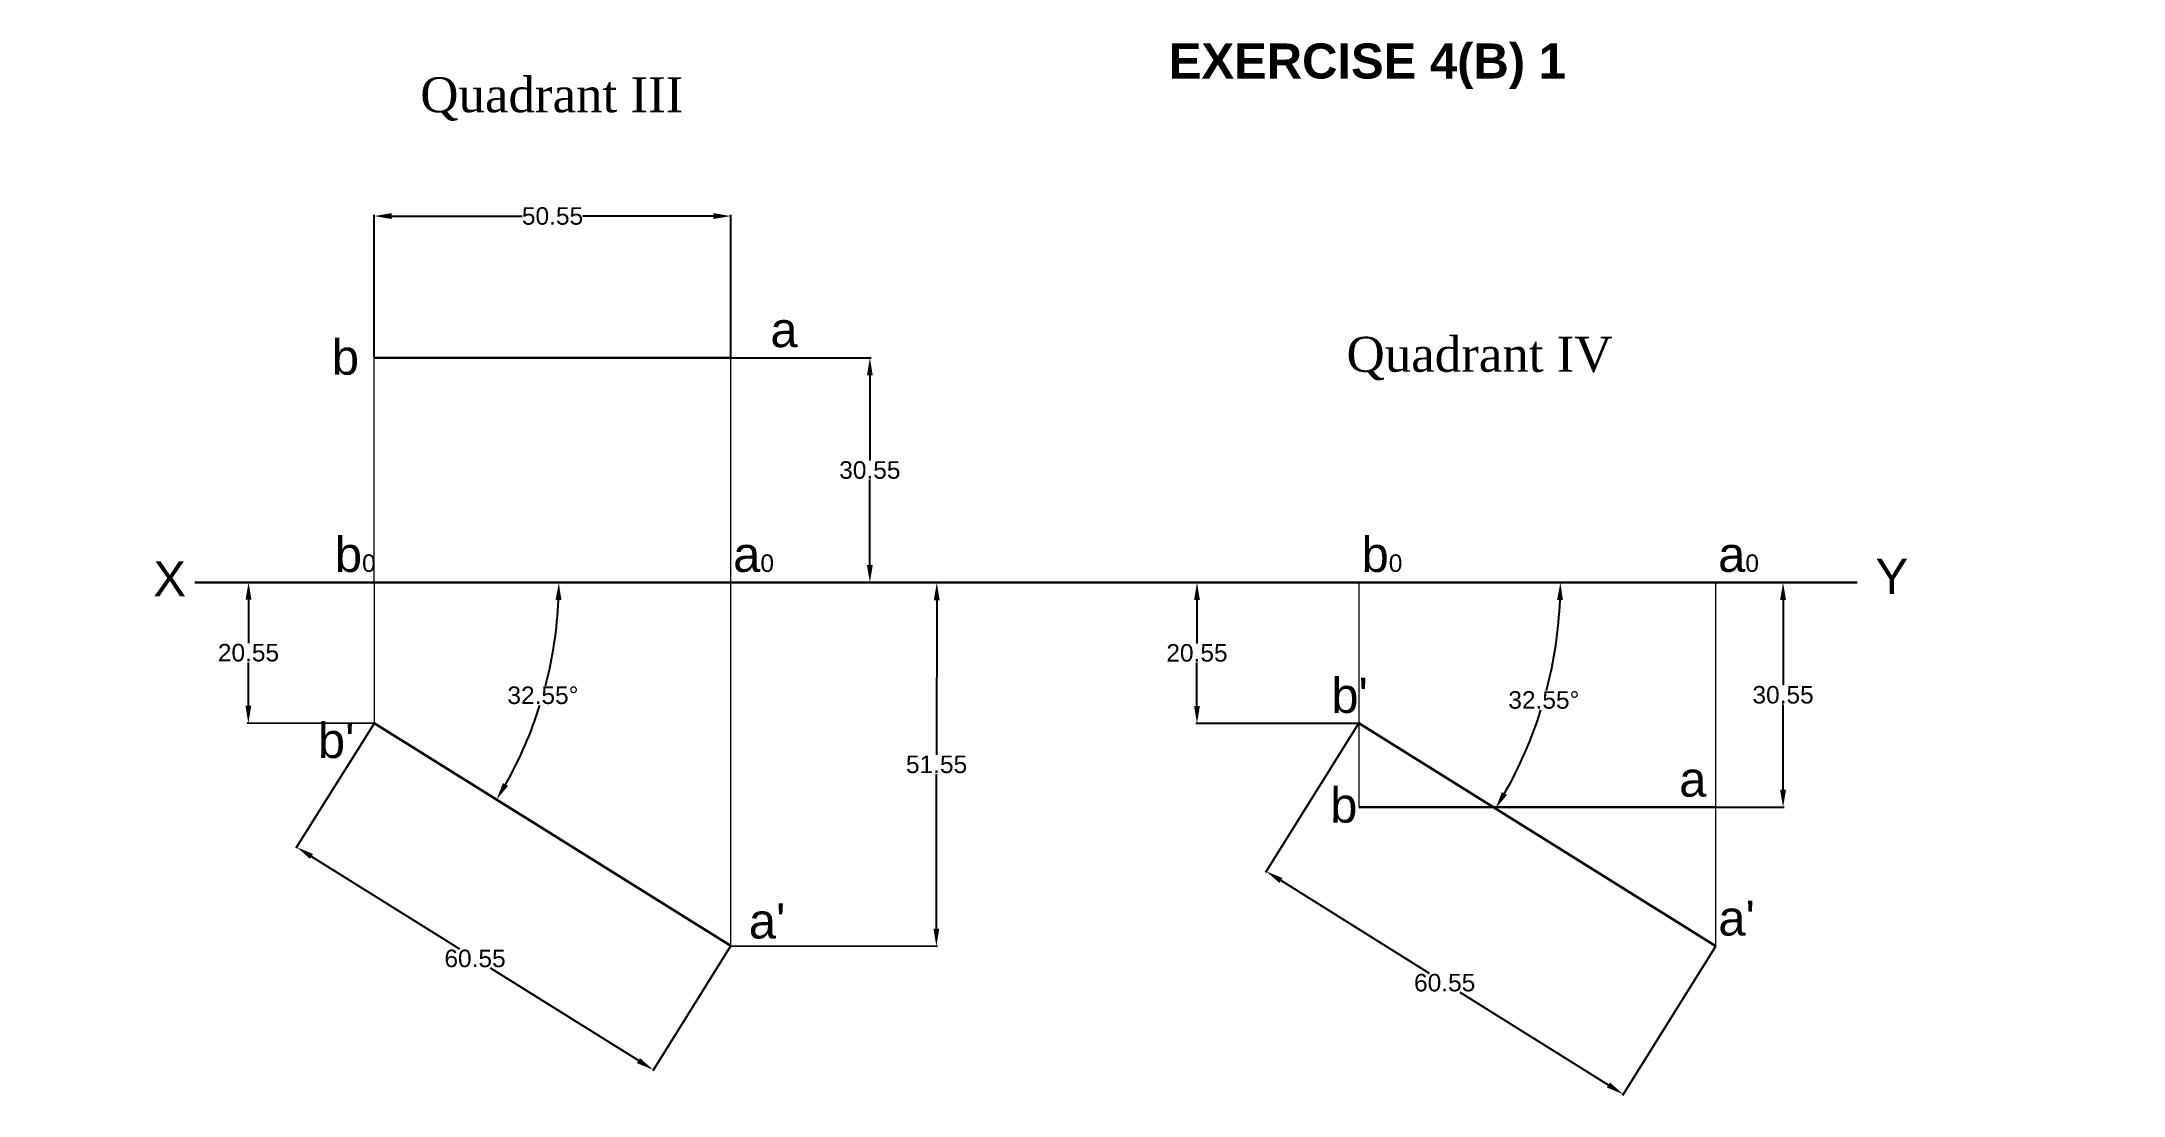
# Model space of a CAD drawing. Header units: millimetres. Extents: x 0 to 297, y 73 to 223.
import ezdxf

# ---------------------------------------------------------------- set-up
doc = ezdxf.new("R2010")
doc.units = ezdxf.units.MM
doc.layers.add('thick continuous', color=7, linetype='Continuous', lineweight=30)
doc.layers.add('thin continuous', color=7, linetype='Continuous', lineweight=13)
doc.styles.get("Standard").update_dxf_attribs({"font": 'arial.ttf'})
doc.dimstyles.get("Standard").update_dxf_attribs({"dimtxt": 2.5, "dimasz": 2.5, "dimexe": 0.18, "dimexo": 0.0625, "dimgap": 0.09, "dimtad": 0, "dimtih": 1, "dimtoh": 1, "dimzin": 0, "dimdsep": 46, "dimtxsty": 'Standard', "dimcen": 0.09, "dimadec": 0, "dimazin": 0, "dimtfac": 1, "dimtofl": 0, "dimtmove": 0, "dimatfit": 3, "dimfxl": 1, "dimtolj": 1, "dimtzin": 0, "dimarcsym": 0})

# ---------------------------------------------------------------- blocks, each defined once
blk = doc.blocks.new('*D0')
at = {"layer": 'Defpoints', "color": 0}
for p in [(0, 145.94), (297, 145.94), (47.45, 125.86), (69.78, 124.67), (98.33, 94.07)]:
    blk.add_point(p, dxfattribs=at)
at = {"layer": 'thin continuous', "color": 0, "lineweight": -2}
for start, end in [(345.4054, 357.5502), (330.4498, 342.5846)]:
    blk.add_arc((15.31, 145.94), 58.47, start, end, dxfattribs=at)
at = {"layer": 'thin continuous', "color": 0}
for points in [[(74.15, 143.43), (73.32, 143.45), (73.79, 145.94)], [(65.82, 117.32), (66.54, 116.89), (64.9, 114.96)]]:
    blk.add_solid(points, dxfattribs=at)
at = {"layer": 'thin continuous', "color": 0, "insert": (71.52, 129.83), "char_height": 2.5, "attachment_point": 5}
blk.add_mtext('32.55%%D', dxfattribs=at)
blk = doc.blocks.new('*D2')
at = {"layer": 'Defpoints', "color": 0}
for p in [(98.33, 178.02), (98.33, 145.94), (118.16, 145.94)]:
    blk.add_point(p, dxfattribs=at)
at = {"layer": 'thin continuous', "color": 0, "lineweight": -2}
for p, q in [((98.39, 178.02), (118.34, 178.02)), ((118.16, 175.52), (118.16, 163.35)), ((118.16, 148.44), (118.16, 160.62)), ((98.39, 145.94), (118.34, 145.94))]:
    blk.add_line(p, q, dxfattribs=at)
at = {"layer": 'thin continuous', "color": 0}
for points in [[(118.58, 175.52), (117.75, 175.52), (118.16, 178.02)], [(117.75, 148.44), (118.58, 148.44), (118.16, 145.94)]]:
    blk.add_solid(points, dxfattribs=at)
at = {"layer": 'thin continuous', "color": 0, "insert": (118.16, 161.98), "char_height": 2.5, "attachment_point": 5}
blk.add_mtext('\\A1;30.55', dxfattribs=at)
blk = doc.blocks.new('*D3')
at = {"layer": 'Defpoints', "color": 0}
for p in [(47.45, 125.86), (98.33, 94.07), (87.27, 76.37)]:
    blk.add_point(p, dxfattribs=at)
at = {"layer": 'thin continuous', "color": 0, "lineweight": -2}
for p, q in [((47.42, 125.81), (36.29, 108.01)), ((38.51, 106.84), (59.64, 93.63)), ((98.3, 94.01), (87.18, 76.22)), ((85.15, 77.69), (64.02, 90.9))]:
    blk.add_line(p, q, dxfattribs=at)
at = {"layer": 'thin continuous', "color": 0}
for points in [[(38.73, 107.19), (38.29, 106.49), (36.39, 108.16)], [(84.93, 77.34), (85.37, 78.05), (87.27, 76.37)]]:
    blk.add_solid(points, dxfattribs=at)
at = {"layer": 'thin continuous', "color": 0, "insert": (61.83, 92.27), "char_height": 2.5, "attachment_point": 5}
blk.add_mtext('\\A1;60.55', dxfattribs=at)
blk = doc.blocks.new('*D4')
at = {"layer": 'Defpoints', "color": 0}
for p in [(98.33, 198.24), (47.45, 178.02), (98.33, 178.02)]:
    blk.add_point(p, dxfattribs=at)
at = {"layer": 'thin continuous', "color": 0, "lineweight": -2}
for p, q in [((47.45, 178.09), (47.45, 198.42)), ((49.95, 198.24), (68.57, 198.24)), ((95.83, 198.24), (77.21, 198.24)), ((98.33, 178.09), (98.33, 198.42))]:
    blk.add_line(p, q, dxfattribs=at)
at = {"layer": 'thin continuous', "color": 0}
for points in [[(49.95, 198.66), (49.95, 197.82), (47.45, 198.24)], [(95.83, 197.82), (95.83, 198.66), (98.33, 198.24)]]:
    blk.add_solid(points, dxfattribs=at)
at = {"layer": 'thin continuous', "color": 0, "insert": (72.89, 198.24), "char_height": 2.5, "attachment_point": 5}
blk.add_mtext('\\A1;50.55', dxfattribs=at)
blk = doc.blocks.new('*D5')
at = {"layer": 'Defpoints', "color": 0}
for p in [(98.39, 145.94), (98.33, 94.07), (127.65, 94.03)]:
    blk.add_point(p, dxfattribs=at)
at = {"layer": 'thin continuous', "color": 0, "lineweight": -2}
for p, q in [((98.46, 145.94), (127.89, 145.91)), ((127.71, 143.41), (127.68, 121.34)), ((127.65, 96.53), (127.68, 118.6)), ((98.39, 94.07), (127.83, 94.03))]:
    blk.add_line(p, q, dxfattribs=at)
at = {"layer": 'thin continuous', "color": 0}
for points in [[(128.13, 143.41), (127.29, 143.41), (127.71, 145.91)], [(127.24, 96.53), (128.07, 96.53), (127.65, 94.03)]]:
    blk.add_solid(points, dxfattribs=at)
at = {"layer": 'thin continuous', "color": 0, "insert": (127.68, 119.97), "char_height": 2.5, "attachment_point": 5}
blk.add_mtext('\\A1;51.55', dxfattribs=at)
blk = doc.blocks.new('*D6')
at = {"layer": 'Defpoints', "color": 0}
for p in [(47.45, 145.94), (29.49, 125.84), (47.42, 125.81)]:
    blk.add_point(p, dxfattribs=at)
at = {"layer": 'thin continuous', "color": 0, "lineweight": -2}
for p, q in [((47.39, 145.94), (29.34, 145.97)), ((29.52, 143.47), (29.51, 137.27)), ((29.5, 128.34), (29.51, 134.54)), ((47.35, 125.81), (29.31, 125.84))]:
    blk.add_line(p, q, dxfattribs=at)
at = {"layer": 'thin continuous', "color": 0}
for points in [[(29.94, 143.47), (29.1, 143.47), (29.52, 145.97)], [(29.08, 128.34), (29.91, 128.34), (29.49, 125.84)]]:
    blk.add_solid(points, dxfattribs=at)
at = {"layer": 'thin continuous', "color": 0, "insert": (29.51, 135.91), "char_height": 2.5, "attachment_point": 5}
blk.add_mtext('\\A1;20.55', dxfattribs=at)
blk = doc.blocks.new('*D7')
at = {"layer": 'Defpoints', "color": 0}
for p in [(0, 145.94), (297, 145.94), (187.9, 125.86), (212.5, 123.79), (238.86, 94.03)]:
    blk.add_point(p, dxfattribs=at)
at = {"layer": 'thin continuous', "color": 0, "lineweight": -2}
for start, end in [(345.3495, 357.648), (330.352, 342.6413)]:
    blk.add_arc((155.77, 145.94), 60.91, start, end, dxfattribs=at)
at = {"layer": 'thin continuous', "color": 0}
for points in [[(217.04, 143.44), (216.21, 143.45), (216.68, 145.94)], [(208.34, 116.03), (209.06, 115.6), (207.42, 113.67)]]:
    blk.add_solid(points, dxfattribs=at)
at = {"layer": 'thin continuous', "color": 0, "insert": (214.32, 129.16), "char_height": 2.5, "attachment_point": 5}
blk.add_mtext('32.55%%D', dxfattribs=at)
blk = doc.blocks.new('*D8')
at = {"layer": 'Defpoints', "color": 0}
for p in [(187.9, 125.86), (238.86, 94.03), (225.65, 72.89)]:
    blk.add_point(p, dxfattribs=at)
at = {"layer": 'thin continuous', "color": 0, "lineweight": -2}
for p, q in [((187.87, 125.81), (174.6, 104.57)), ((176.82, 103.4), (197.98, 90.17)), ((238.82, 93.97), (225.55, 72.73)), ((223.53, 74.21), (202.36, 87.44))]:
    blk.add_line(p, q, dxfattribs=at)
at = {"layer": 'thin continuous', "color": 0}
for points in [[(177.04, 103.75), (176.6, 103.05), (174.7, 104.72)], [(223.31, 73.86), (223.75, 74.57), (225.65, 72.89)]]:
    blk.add_solid(points, dxfattribs=at)
at = {"layer": 'thin continuous', "color": 0, "insert": (200.17, 88.81), "char_height": 2.5, "attachment_point": 5}
blk.add_mtext('\\A1;60.55', dxfattribs=at)
blk = doc.blocks.new('*D10')
at = {"layer": 'Defpoints', "color": 0}
for p in [(164.83, 145.94), (187.84, 145.94), (187.87, 125.81)]:
    blk.add_point(p, dxfattribs=at)
at = {"layer": 'thin continuous', "color": 0, "lineweight": -2}
for p, q in [((187.78, 145.94), (164.65, 145.94)), ((164.83, 143.44), (164.83, 137.24)), ((164.83, 128.31), (164.83, 134.51)), ((187.81, 125.81), (164.65, 125.81))]:
    blk.add_line(p, q, dxfattribs=at)
at = {"layer": 'thin continuous', "color": 0}
for points in [[(165.25, 143.44), (164.42, 143.44), (164.83, 145.94)], [(164.42, 128.31), (165.25, 128.31), (164.83, 125.81)]]:
    blk.add_solid(points, dxfattribs=at)
at = {"layer": 'thin continuous', "color": 0, "insert": (164.83, 135.88), "char_height": 2.5, "attachment_point": 5}
blk.add_mtext('\\A1;20.55', dxfattribs=at)
blk = doc.blocks.new('*D11')
at = {"layer": 'Defpoints', "color": 0}
for p in [(238.86, 145.94), (238.86, 113.86), (248.45, 113.86)]:
    blk.add_point(p, dxfattribs=at)
at = {"layer": 'thin continuous', "color": 0, "lineweight": -2}
for p, q in [((238.92, 145.94), (248.63, 145.94)), ((248.45, 143.44), (248.45, 131.27)), ((248.45, 116.36), (248.45, 128.54)), ((238.92, 113.86), (248.63, 113.86))]:
    blk.add_line(p, q, dxfattribs=at)
at = {"layer": 'thin continuous', "color": 0}
for points in [[(248.87, 143.44), (248.03, 143.44), (248.45, 145.94)], [(248.03, 116.36), (248.87, 116.36), (248.45, 113.86)]]:
    blk.add_solid(points, dxfattribs=at)
at = {"layer": 'thin continuous', "color": 0, "insert": (248.45, 129.9), "char_height": 2.5, "attachment_point": 5}
blk.add_mtext('\\A1;30.55', dxfattribs=at)

msp = doc.modelspace()

# ---------------------------------------------------------------- linework, layer by layer
at = {"layer": 'thick continuous'}
for p, q in [((47.448, 178.023), (98.331, 178.023)), ((21.88, 145.943), (259.044, 145.943)), ((47.448, 125.863), (98.331, 94.068)), ((187.905, 125.863), (238.855, 94.026)), ((187.905, 113.863), (238.855, 113.863))]:
    msp.add_line(p, q, dxfattribs=at)
at = {"layer": 'thin continuous'}
for p, q in [((47.448, 145.943), (47.448, 178.023)), ((98.331, 94.068), (98.331, 178.023)), ((47.448, 145.943), (47.448, 125.863)), ((187.905, 145.943), (187.905, 125.863)), ((187.905, 145.943), (187.905, 113.863)), ((238.855, 94.026), (238.855, 145.943))]:
    msp.add_line(p, q, dxfattribs=at)

# ---------------------------------------------------------------- texts
at = {"layer": 'thin continuous', "char_height": 5, "attachment_point": 1}
for s, width, gutter_width, insert in [('{\\fArial|b1|i0|c0|p34;EXERCISE 4(B) 1}', 191.13669, 191.137, (160.809, 222.874)), ('a', 13.79842, 12.5, (103.971, 184.535)), ('b', 13.79842, 12.5, (41.404, 180.61)), ('b{\\H0.5x;0}', 13.79842, 12.5, (41.834, 152.455)), ('b{\\H0.5x;0}', 13.79842, 12.5, (188.314, 152.455)), ('X', 9.65492, 12.5, (15.939, 148.978)), ('a{\\H0.5x;0}', 13.79842, 12.5, (98.661, 152.455)), ('a{\\H0.5x;0}', 13.79842, 12.5, (239.186, 152.455)), ('Y', 9.65492, 12.5, (261.644, 149.32)), ("b'", 13.79842, 12.5, (184.003, 132.333)), ("b'", 13.79842, 12.5, (39.413, 125.896)), ('a', 13.79842, 12.5, (233.625, 120.375)), ('b', 13.79842, 12.5, (183.84, 116.671)), ("a'", 13.79842, 12.5, (100.892, 100.136)), ("a'", 13.79842, 12.5, (239.212, 100.548))]:
    msp.add_mtext_dynamic_manual_height_columns(s, width=width, gutter_width=gutter_width, heights=[0], dxfattribs=dict(at, insert=insert))
for s, insert, width in [('{\\fTimes New Roman|b0|i0|c0|p34;Quadrant III}', (54.022, 218.056), 48.77493), ('{\\fTimes New Roman|b0|i0|c0|p34;Quadrant IV}', (186.169, 181.013), 46.12959)]:
    msp.add_mtext(s, dxfattribs=dict(at, insert=insert, width=width))

# ---------------------------------------------------------------- dimensions: what is measured, and where the dimension line sits
at = {"layer": 'thin continuous'}
dim = msp.add_linear_dim(base=(98.331, 198.241), p1=(47.448, 178.023), p2=(98.331, 178.023), text='50.55', dimstyle='Standard', dxfattribs=at)
dim.commit()
dim.dimension.update_dxf_attribs({"geometry": '*D4', "text_midpoint": (72.89, 198.241)})
for base, p1, p2, text, picture, middle in [((118.164, 145.943), (98.331, 178.023), (98.331, 145.943), '30.55', '*D2', (118.164, 161.983)), ((164.833, 145.943), (187.872, 125.81), (187.842, 145.943), '20.55', '*D10', (164.833, 135.877)), ((248.45, 113.863), (238.855, 145.943), (238.855, 113.863), '30.55', '*D11', (248.45, 129.903))]:
    dim = msp.add_linear_dim(base=base, p1=p1, p2=p2, angle=90, text=text, dimstyle='Standard', dxfattribs=at)
    dim.commit()
    dim.dimension.update_dxf_attribs({"geometry": picture, "text_midpoint": middle})
for base, line1, picture, middle in [((69.781, 124.671), ((47.448, 125.863), (98.331, 94.068)), '*D0', (71.523, 129.825)), ((212.503, 123.786), ((187.905, 125.863), (238.855, 94.026)), '*D7', (214.317, 129.155))]:
    dim = msp.add_angular_dim_2l(base=base, line1=line1, line2=((0, 145.943), (297, 145.943)), text='32.55%%D', dimstyle='Standard', dxfattribs=at)
    dim.commit()
    dim.dimension.update_dxf_attribs({"geometry": picture, "text_midpoint": middle})
for p1, p2, distance, text, picture, middle in [((47.448, 145.943), (47.415, 125.81), -17.924, '20.55', '*D6', (29.508, 135.906)), ((98.394, 145.943), (98.331, 94.068), 29.318, '51.55', '*D5', (127.68, 119.97)), ((47.448, 125.863), (98.331, 94.068), -20.87, '60.55', '*D3', (61.831, 92.267)), ((187.905, 125.863), (238.855, 94.026), -24.926, '60.55', '*D8', (200.171, 88.806))]:
    dim = msp.add_aligned_dim(p1=p1, p2=p2, distance=distance, text=text, dimstyle='Standard', dxfattribs=at)
    dim.commit()
    dim.dimension.update_dxf_attribs({"geometry": picture, "text_midpoint": middle})

doc.saveas('drawing.dxf')
